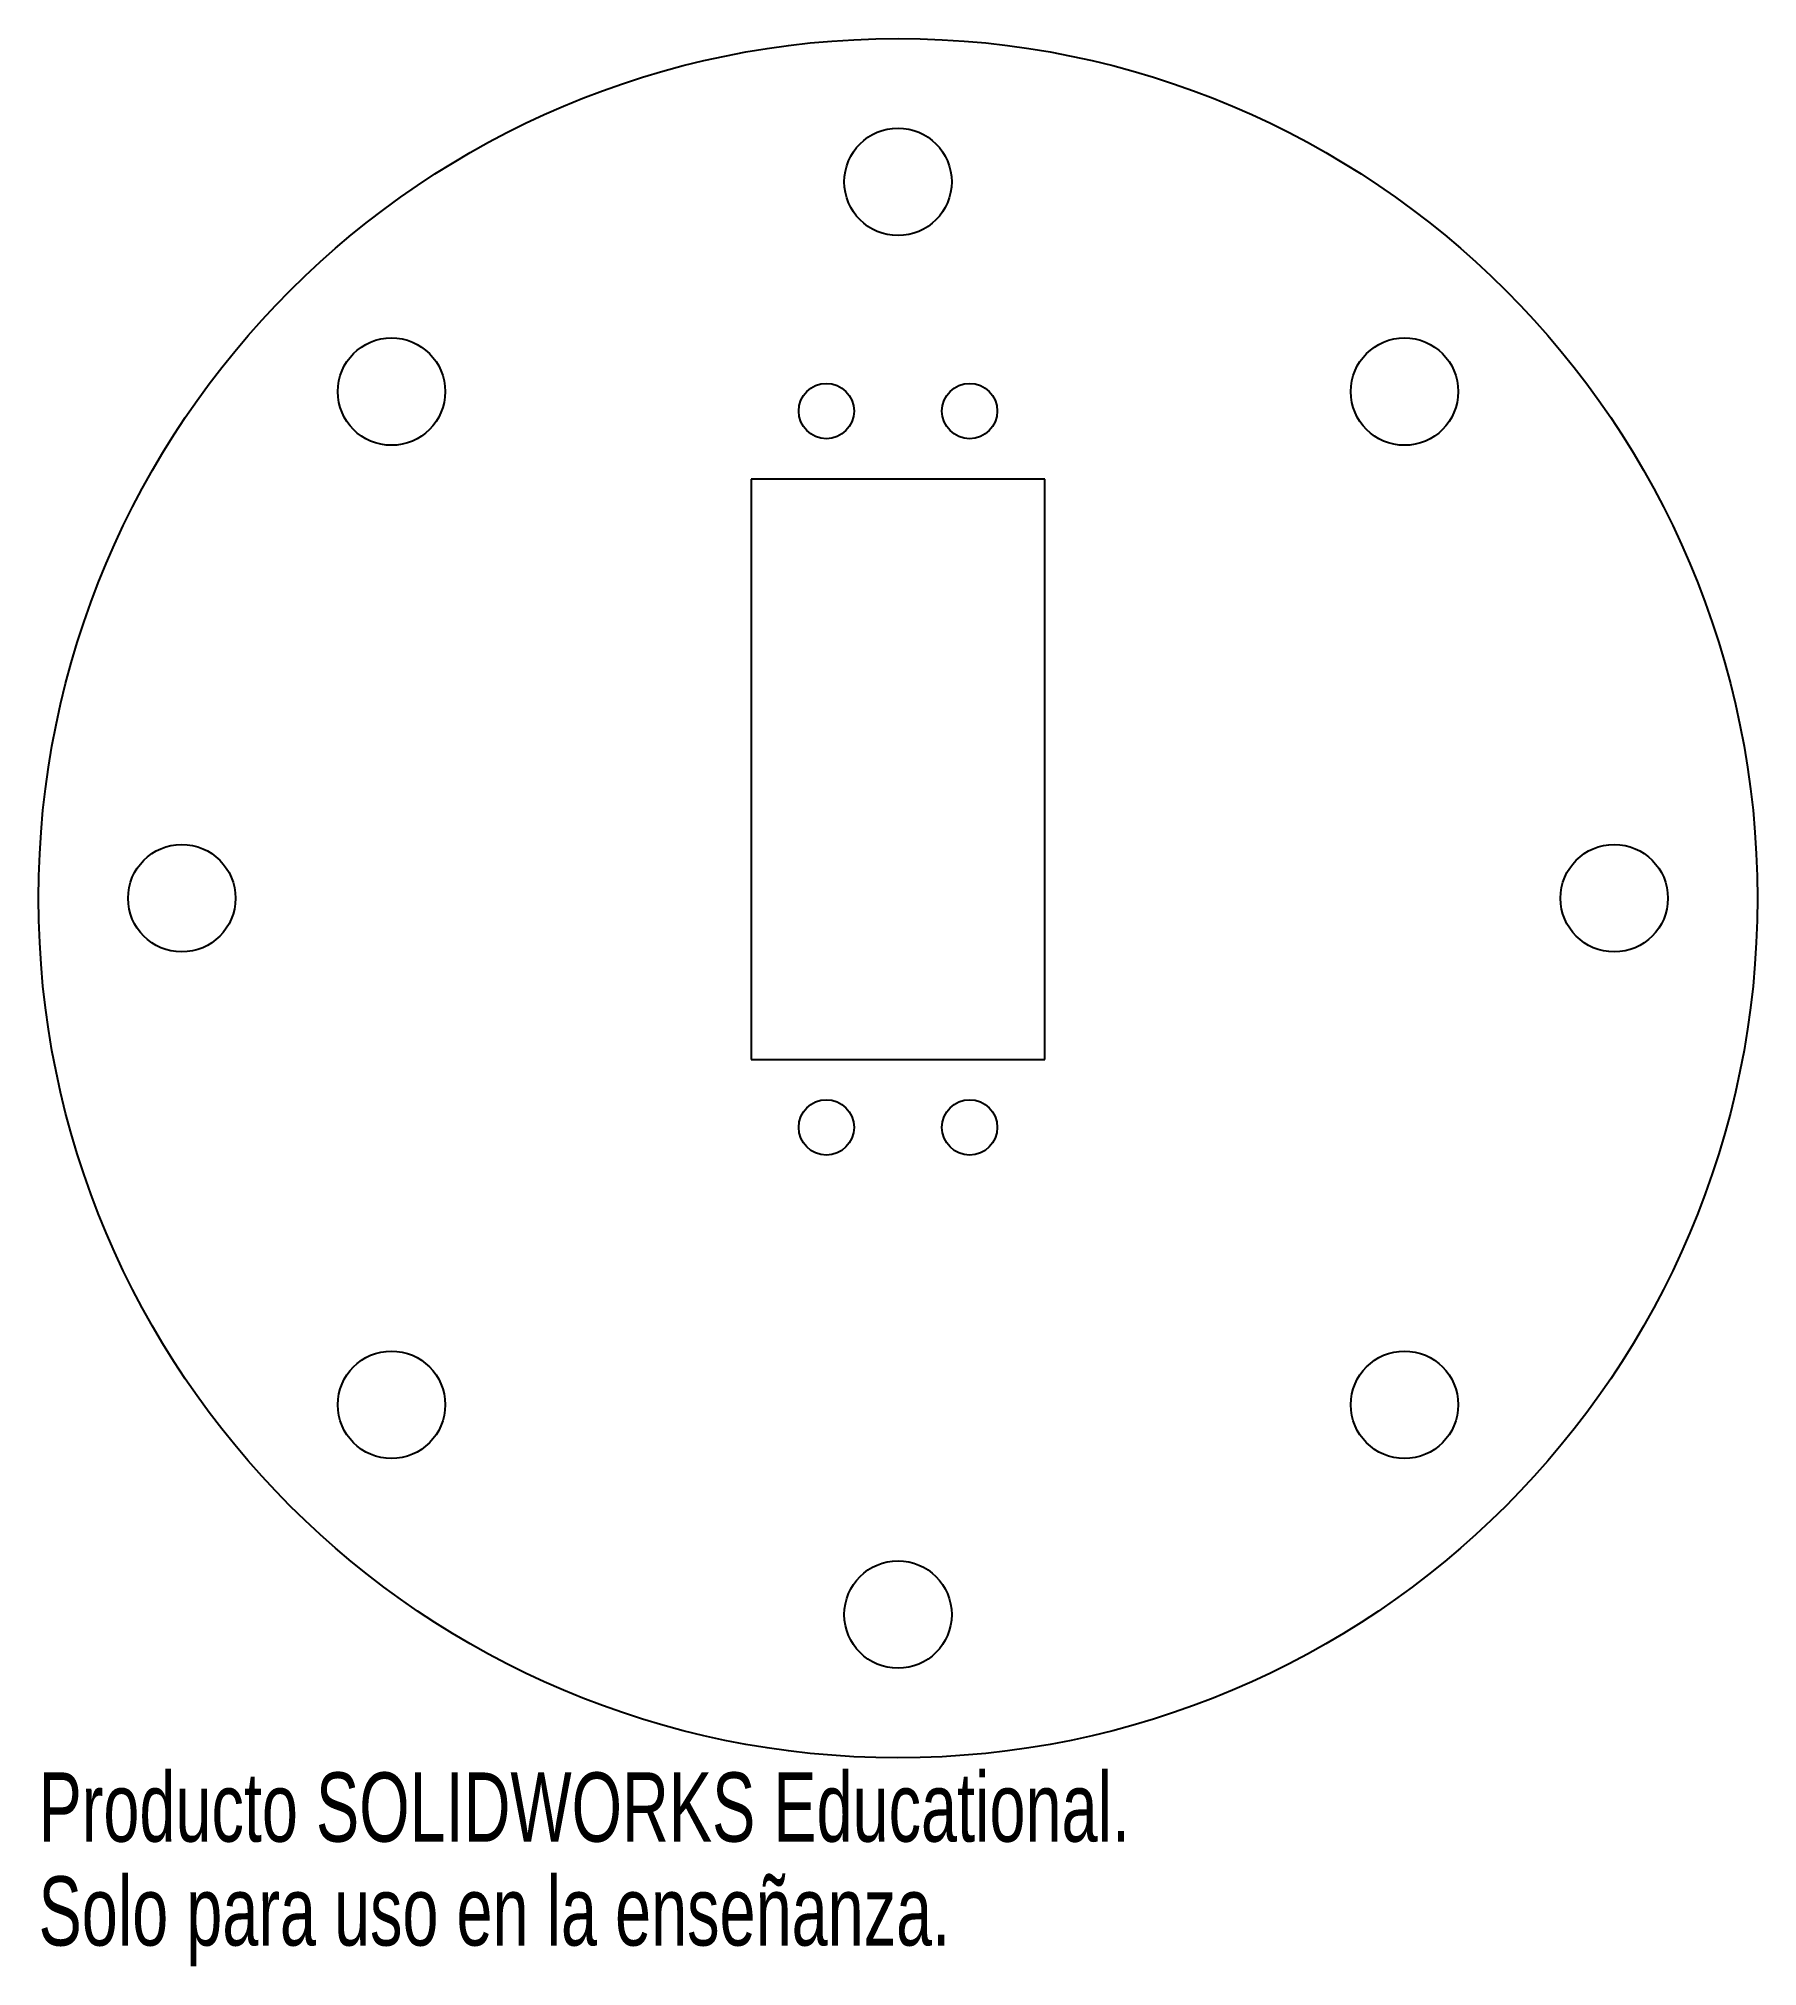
# Model space of a CAD drawing. Header units: millimetres. Extents: x -60 to 60, y -75 to 60.
import ezdxf

# ---------------------------------------------------------------- set-up
doc = ezdxf.new("R2010")
doc.units = ezdxf.units.MM
doc.styles.add('SLDTEXTSTYLE0', font='TXT', dxfattribs={"width": 0.7})

msp = doc.modelspace()

# ---------------------------------------------------------------- linework, layer by layer
at = {"color": 7, "linetype": 'Continuous', "lineweight": 25}
for p, q in [((10.25, 29.25), (-10.25, 29.25)), ((-10.25, 29.25), (-10.25, -11.25)), ((10.25, -11.25), (10.25, 29.25)), ((-10.25, -11.25), (10.25, -11.25))]:
    msp.add_line(p, q, dxfattribs=at)
for centre, radius in [((0, 0), 60), ((0, 50), 3.75), ((-35.36, 35.36), 3.75), ((35.36, 35.36), 3.75), ((-5, 34), 1.93), ((5, 34), 1.93), ((-50, 0), 3.75), ((50, 0), 3.75), ((-5, -16), 1.93), ((5, -16), 1.93), ((-35.36, -35.36), 3.75), ((35.36, -35.36), 3.75), ((0, -50), 3.75)]:
    msp.add_circle(centre, radius, dxfattribs=at)

# ---------------------------------------------------------------- texts
at = {"color": 7, "linetype": 'Continuous', "char_height": 4.8336, "attachment_point": 1, "style": 'SLDTEXTSTYLE0'}
for s, insert in [('Producto SOLIDWORKS Educational.', (-60, -61.02)), ('Solo para uso en la enseñanza.', (-60, -68.27))]:
    msp.add_mtext(s, dxfattribs=dict(at, insert=insert))

doc.saveas('drawing.dxf')
